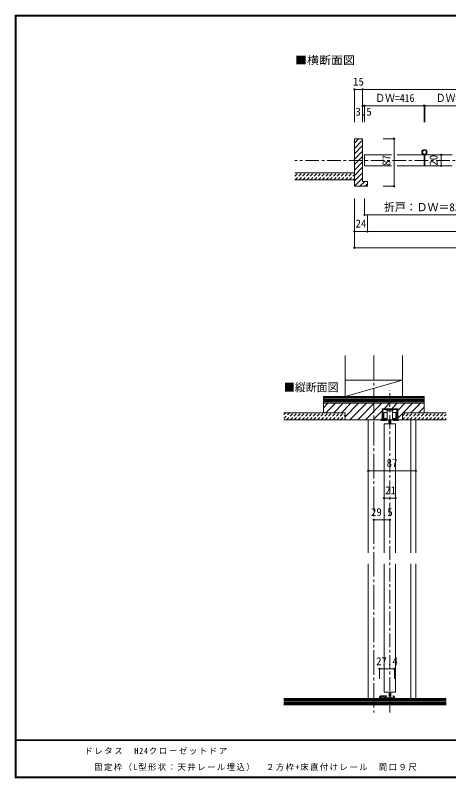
# Model space of a CAD drawing. Units: millimetres at full size, sheet at 1:5. Extents: x -973 to 977, y -718 to 696.
# Drawn here: x -973 to -178, y -701 to 696 of the extents above; entities that cross this region are included whole.
import ezdxf
from ezdxf.enums import TextEntityAlignment as Align

# ---------------------------------------------------------------- set-up
doc = ezdxf.new("R2010")
doc.units = ezdxf.units.MM
doc.header["$LTSCALE"] = 5
doc.header["$PDMODE"] = 32
doc.header["$PDSIZE"] = 2.5
for name, pattern in [('CHAIN1', [8, 5, -1, 1, -1]), ('CHAIN2', [12, 9, -1, 1, -1]), ('DASHED1', [1.8, 1.2, -0.6])]:
    doc.linetypes.add(name, pattern=pattern)
for name, color, linetype, lineweight in [('0-0_補助線', 7, 'Continuous', 9), ('0-1_通り芯', 4, 'CHAIN1', 9), ('0-3_仕上げ', 2, 'Continuous', 9), ('0-4_枠', 7, 'Continuous', 9), ('0-6_扉', 6, 'Continuous', 9), ('0-7_金物', 7, 'Continuous', 9), ('0-A_文字', 3, 'Continuous', 9), ('0-B_寸法', 7, 'Continuous', 9), ('0-C_ハッチ', 4, 'DASHED1', 9), ('F-1_枠', 6, 'Continuous', 9)]:
    doc.layers.add(name, color=color, linetype=linetype, lineweight=lineweight)
doc.layers.add('F-A_文字', color=7, linetype='Continuous')
doc.styles.add('ＭＳ ゴシック', font='')
doc.styles.get('ＭＳ ゴシック').set_extended_font_data('MS Gothic')

msp = doc.modelspace()

# ---------------------------------------------------------------- linework, layer by layer
at = {"layer": '0-0_補助線'}
for p, q in [((-368.347, 72.589), (-368.347, -2.5)), ((-263.347, 72.589), (-263.347, -2.5)), ((-263.347, 27.5), (-368.347, 27.5)), ((-263.347, 27.5), (-368.347, -2.5)), ((-300.347, -26), (-300.347, -45)), ((-299.347, -25), (-298.347, -25)), ((-299.147, -27.5), (-299.147, -43.098)), ((-298.347, -25), (-298.347, -25.1)), ((-298.147, -26.5), (-293.447, -26.5)), ((-291.847, -25), (-280.847, -25)), ((-291.297, -26.5), (-286.847, -26.5)), ((-291.297, -27.9), (-291.297, -26.5)), ((-291.047, -26.5), (-288.897, -26.5)), ((-286.847, -26.5), (-286.347, -26)), ((-278.397, -26.5), (-279.247, -26.5)), ((-278.397, -26.5), (-274.547, -26.5)), ((-273.547, -27.5), (-273.547, -43.098)), ((-272.347, -26), (-272.347, -45)), ((-291.497, -28.1), (-291.614, -28.1)), ((-291.526, -28.1), (-291.497, -28.1)), ((-281.08, -28.1), (-281.197, -28.1)), ((-302.347, -45.7), (-302.347, -45.3)), ((-300.347, -45), (-302.047, -45)), ((-292.947, -46.2), (-301.847, -46.2)), ((-296.253, -44.897), (-297.409, -44.897)), ((-296.253, -46.2), (-297.409, -46.2)), ((-297.347, -44.898), (-295.147, -44.898)), ((-297.097, -44.898), (-295.44, -44.898)), ((-293.197, -46.2), (-296.94, -46.2)), ((-291.947, -44.515), (-291.947, -45.2)), ((-280.747, -44.515), (-280.747, -45.2)), ((-270.847, -46.2), (-279.747, -46.2)), ((-277.547, -44.898), (-275.347, -44.898)), ((-272.347, -45), (-270.647, -45)), ((-270.347, -45), (-255.347, -45)), ((-270.347, -45.3), (-270.347, -45.7))]:
    msp.add_line(p, q, dxfattribs=at)
at = {"layer": '0-0_補助線', "color": 4, "linetype": 'CHAIN2'}
msp.add_line((-315.847, 72.589), (-315.847, -581.472), dxfattribs=at)
at = {"layer": '0-0_補助線', "color": 3}
for p, q in [((-408.347, -2.5), (-408.347, -32.5)), ((-223.347, -2.5), (-408.347, -2.5)), ((-223.347, -4.5), (-408.347, -4.5)), ((-223.347, -6.5), (-408.347, -6.5)), ((-223.347, -8.5), (-408.347, -8.5)), ((-223.347, -10.5), (-408.347, -10.5)), ((-223.347, -12.5), (-408.347, -12.5)), ((-223.347, -2.5), (-223.347, -32.5)), ((-223.347, -15), (-408.347, -15)), ((-408.347, -23.172), (-400.175, -15)), ((-403.533, -32.5), (-386.033, -15)), ((-389.391, -32.5), (-371.891, -15)), ((-375.249, -32.5), (-357.749, -15)), ((-368.347, -39.741), (-343.607, -15)), ((-359.464, -45), (-329.464, -15)), ((-345.322, -45), (-315.322, -15)), ((-331.18, -45), (-301.18, -15)), ((-271.947, -25), (-300.747, -25)), ((-300.747, -45), (-300.747, -25)), ((-297.038, -25), (-287.038, -15)), ((-282.896, -25), (-272.896, -15)), ((-271.947, -28.193), (-258.754, -15)), ((-271.947, -45), (-271.947, -25)), ((-262.112, -32.5), (-244.612, -15)), ((-247.97, -32.5), (-230.47, -15)), ((-233.827, -32.5), (-223.347, -22.02)), ((-368.347, -32.5), (-408.347, -32.5)), ((-368.347, -32.5), (-378.847, -32.5)), ((-368.347, -32.5), (-368.347, -45)), ((-317.038, -45), (-300.747, -28.709)), ((-271.947, -42.335), (-263.347, -33.735)), ((-263.347, -32.5), (-263.347, -45)), ((-263.347, -32.5), (-223.347, -32.5)), ((-300.747, -45), (-368.347, -45)), ((-302.896, -45), (-300.747, -42.851)), ((-233.847, -45), (-271.948, -45))]:
    msp.add_line(p, q, dxfattribs=at)
at = {"layer": '0-0_補助線', "color": 2}
msp.add_line((-183.347, -32.5), (-263.347, -32.5), dxfattribs=at)
at = {"layer": '0-0_補助線', "color": 4}
for p, q in [((-325.847, -138.497), (-238.847, -138.497)), ((-325.847, -138.497), (-325.847, -163.497)), ((-238.847, -138.497), (-238.847, -163.497)), ((-315.847, -228.373), (-286.347, -228.373)), ((-315.847, -228.373), (-315.847, -253.373)), ((-286.347, -228.373), (-286.347, -253.373))]:
    msp.add_line(p, q, dxfattribs=at)
at = {"layer": '0-0_補助線'}
for points in [[(-298.047, -25.4), (-291.847, -25.4), (-291.847, -25)], [(-286.347, -26), (-285.847, -26.5), (-281.397, -26.5), (-281.397, -27.9)], [(-280.847, -25), (-280.847, -25.4), (-274.647, -25.4)], [(-274.347, -25.1), (-274.347, -25), (-273.347, -25)]]:
    msp.add_lwpolyline(points, dxfattribs=at)
at = {"layer": '0-0_補助線', "color": 3}
msp.add_lwpolyline([(-255.847, -32.5), (-223.347, -32.5), (-255.847, -32.5)], dxfattribs=at)
at = {"layer": '0-0_補助線'}
for centre, radius, start, end in [((-299.347, -26), 1, 90, 180), ((-298.147, -27.5), 1, 90, 180), ((-298.047, -25.1), 0.3, 180, 270), ((-293.447, -28.25), 1.75, 7.76643, 90), ((-291.497, -27.9), 0.2, 270, 0), ((-281.197, -27.9), 0.2, 180, 270), ((-279.247, -28.25), 1.75, 90, 172.23357), ((-274.647, -25.1), 0.3, 270, 0), ((-274.547, -27.5), 1, 0, 90), ((-273.347, -26), 1, 0, 90), ((-291.614, -28), 0.1, 187.76643, 270), ((-281.08, -28), 0.1, 270, 352.23357), ((-302.047, -45.3), 0.3, 90, 180), ((-301.847, -45.7), 0.5, 180, 270), ((-297.347, -43.098), 1.8, 180, 270), ((-295.147, -39.898), 5, 270, 301.23293), ((-292.947, -45.2), 1, 270, 0), ((-292.347, -44.515), 0.4, 0, 121.23293), ((-280.347, -44.515), 0.4, 58.76707, 180), ((-279.747, -45.2), 1, 180, 270), ((-277.547, -39.898), 5, 238.76707, 270), ((-275.347, -43.098), 1.8, 270, 0), ((-270.847, -45.7), 0.5, 270, 0), ((-270.647, -45.3), 0.3, 0, 90)]:
    msp.add_arc(centre, radius, start, end, dxfattribs=at)
for p in [(-325.847, -138.497), (-238.847, -138.497), (-315.847, -228.373), (-286.347, -228.373)]:
    msp.add_point(p, dxfattribs=at)
at = {"layer": '0-1_通り芯'}
for p, q in [((463.653, 430), (-460.347, 430)), ((-286.347, -581.472), (-286.347, 8.979))]:
    msp.add_line(p, q, dxfattribs=at)
at = {"layer": '0-3_仕上げ'}
for p, q in [((-351.347, 407), (-460.347, 407)), ((-351.347, 394.5), (-460.347, 394.5)), ((-368.347, -32.5), (-480.523, -32.5)), ((-368.347, -45), (-480.523, -45)), ((-183.347, -45), (-263.347, -45)), ((-183.347, -555.5), (-480.523, -555.5)), ((-480.523, -567.5), (-183.347, -567.5))]:
    msp.add_line(p, q, dxfattribs=at)
at = {"layer": '0-3_仕上げ', "color": 7}
for p, q in [((-480.523, -557.5), (-183.347, -557.5)), ((-480.523, -559.5), (-183.347, -559.5)), ((-480.523, -561.5), (-183.347, -561.5)), ((-480.523, -563.5), (-183.347, -563.5)), ((-480.523, -565.5), (-183.347, -565.5))]:
    msp.add_line(p, q, dxfattribs=at)
at = {"layer": '0-4_枠', "color": 3}
for p, q in [((-351.347, 469.5), (-336.347, 469.5)), ((-336.347, 391.5), (-336.347, 469.5)), ((-327.347, 391.5), (-336.347, 391.5)), ((-327.347, 391.5), (-327.347, 382.5)), ((-300.347, -25), (-272.347, -25))]:
    msp.add_line(p, q, dxfattribs=at)
at = {"layer": '0-4_枠', "color": 4}
for p, q in [((-351.347, 461.784), (-343.631, 469.5)), ((-351.347, 451.884), (-336.347, 466.884)), ((-351.347, 441.985), (-336.347, 456.985)), ((-351.347, 432.085), (-336.347, 447.085)), ((-351.347, 422.186), (-336.347, 437.186)), ((-351.347, 412.286), (-336.347, 427.286)), ((-351.347, 402.387), (-336.347, 417.387)), ((-351.347, 392.487), (-336.347, 407.487)), ((-351.347, 382.588), (-336.347, 397.588)), ((-341.536, 382.5), (-332.536, 391.5)), ((-331.636, 382.5), (-327.347, 386.789)), ((-324.847, -45), (-325.847, -45)), ((-325.847, -289), (-325.847, -45)), ((-247.847, -289), (-247.847, -45)), ((-238.847, -289), (-238.847, -45)), ((-325.847, -555.5), (-325.847, -309)), ((-247.847, -555.5), (-247.847, -309)), ((-238.847, -555.5), (-238.847, -309))]:
    msp.add_line(p, q, dxfattribs=at)
at = {"layer": '0-4_枠'}
for p, q in [((-305.347, -555.5), (-305.347, -552.8)), ((-305.347, -555.5), (-304.347, -555.5)), ((-304.347, -555.5), (-304.347, -552.757)), ((-303.347, -550.8), (-299.647, -550.8)), ((-302.447, -555.5), (-301.347, -555.5)), ((-301.347, -555.5), (-301.347, -552.9)), ((-301.247, -552.8), (-297.447, -552.8)), ((-299.347, -551.1), (-299.647, -550.8)), ((-299.347, -551.1), (-299.047, -550.8)), ((-292.747, -550.8), (-299.047, -550.8)), ((-297.347, -555.5), (-297.347, -552.9)), ((-297.347, -555.5), (-296.247, -555.5)), ((-296.247, -555.5), (-296.247, -553.574)), ((-296.159, -553.362), (-295.159, -552.362)), ((-294.647, -552.574), (-294.647, -554.5)), ((-293.647, -555.5), (-277.947, -555.5)), ((-293.547, -552.1), (-293.547, -554.1)), ((-292.647, -551.8), (-293.247, -551.8)), ((-293.047, -554.6), (-286.647, -554.6)), ((-292.447, -551.1), (-292.447, -551.6)), ((-286.347, -554.9), (-286.647, -554.6)), ((-280.247, -551.1), (-280.247, -551.6)), ((-280.047, -551.8), (-279.447, -551.8)), ((-279.147, -552.1), (-279.147, -554.1)), ((-277.947, -552.8), (-277.947, -555.5))]:
    msp.add_line(p, q, dxfattribs=at)
at = {"layer": '0-4_枠', "color": 3}
msp.add_lwpolyline([(-327.347, 382.5), (-351.347, 382.5), (-351.347, 469.5)], dxfattribs=at)
at = {"layer": '0-4_枠'}
for points in [[(-302.447, -555.5), (-302.447, -553.45), (-303.494, -552.404)], [(-286.347, -554.9), (-286.047, -554.6), (-279.647, -554.6)]]:
    msp.add_lwpolyline(points, dxfattribs=at)
for centre, radius, start, end in [((-303.347, -552.8), 2, 90, 180), ((-303.847, -552.757), 0.5, 45, 180), ((-301.247, -552.9), 0.1, 90, 180), ((-297.447, -552.9), 0.1, 0, 90), ((-295.947, -553.574), 0.3, 135, 180), ((-294.947, -552.574), 0.3, 360, 135), ((-293.647, -554.5), 1, 180, 270), ((-293.247, -552.1), 0.3, 90, 180), ((-293.047, -554.1), 0.5, 180, 270), ((-292.747, -551.1), 0.3, 360, 90), ((-292.647, -551.6), 0.2, 270, 360), ((-279.947, -551.1), 0.3, 90, 180), ((-280.047, -551.6), 0.2, 180, 270), ((-279.947, -552.8), 2, 360, 90), ((-279.647, -554.1), 0.5, 270, 0), ((-279.447, -552.1), 0.3, 0, 90)]:
    msp.add_arc(centre, radius, start, end, dxfattribs=at)
at = {"layer": '0-6_扉'}
for p, q in [((-332.847, 440), (-283.18, 440)), ((-332.847, 440), (-332.847, 420)), ((-273.18, 440), (-223.514, 440)), ((-223.514, 440), (-223.514, 420)), ((-222.514, 440), (-172.097, 440)), ((-222.514, 440), (-222.514, 420)), ((-332.847, 420.658), (-332.847, 420)), ((-283.18, 420), (-332.847, 420)), ((-172.097, 420), (-273.18, 420)), ((-296.847, -52.5), (-275.847, -52.5)), ((-296.847, -52.5), (-296.847, -289)), ((-275.847, -52.5), (-275.847, -289)), ((-296.847, -309), (-296.847, -544)), ((-275.847, -309), (-275.847, -544)), ((-296.847, -544), (-275.847, -544))]:
    msp.add_line(p, q, dxfattribs=at)
at = {"layer": '0-7_金物'}
for p, q in [((-297.317, -31.798), (-297.317, -42.798)), ((-291.347, -31.798), (-297.317, -31.798)), ((-297.317, -42.798), (-291.347, -42.798)), ((-291.347, -45), (-281.347, -45)), ((-288.347, -45), (-288.347, -52.5)), ((-288.347, -52.5), (-284.347, -52.5)), ((-284.347, -52.5), (-284.347, -45)), ((-281.347, -42.798), (-275.317, -42.798)), ((-287.847, -544.042), (-287.847, -554.6)), ((-284.847, -544.042), (-284.847, -554.6)), ((-284.847, -554.6), (-287.847, -554.6))]:
    msp.add_line(p, q, dxfattribs=at)
for points in [[(-281.347, -45), (-281.347, -29), (-291.347, -29), (-291.347, -45)], [(-275.317, -42.798), (-275.317, -31.798), (-281.347, -31.798)]]:
    msp.add_lwpolyline(points, dxfattribs=at)
for radius in [5, 3.5]:
    msp.add_circle((-223.014, 445), radius, dxfattribs=at)
at = {"layer": '0-A_文字', "color": 4}
for p, q in [((-277.947, -501.6), (-305.347, -501.6)), ((-305.347, -501.6), (-305.347, -519.62)), ((-277.947, -501.6), (-277.947, -519.62))]:
    msp.add_line(p, q, dxfattribs=at)
at = {"layer": '0-A_文字', "color": 7}
for p in [(-305.347, -501.6), (-277.947, -501.6)]:
    msp.add_point(p, dxfattribs=at)
at = {"layer": '0-B_寸法', "color": 4}
for p, q in [((-351.347, 560), (-336.347, 560)), ((-351.347, 560), (-351.347, 500)), ((-336.347, 560), (-336.347, 500)), ((-336.347, 560), (339.653, 560)), ((-332.847, 530), (-336.347, 530)), ((-223.514, 530), (-332.847, 530)), ((-332.847, 530), (-332.847, 500)), ((-223.514, 530), (-223.514, 500)), ((-222.514, 530), (-111.68, 530)), ((-222.514, 530), (-222.514, 500)), ((-298.351, 469.5), (-278.555, 469.5)), ((-278.555, 382.5), (-278.555, 469.5)), ((-192.099, 420), (-192.099, 440)), ((-298.351, 382.5), (-278.555, 382.5)), ((-351.347, 270), (-351.347, 360)), ((-332.847, 330), (-332.847, 360)), ((-332.847, 330), (-111.68, 330)), ((-327.347, 300), (-327.347, 330)), ((-351.347, 300), (-327.347, 300)), ((-327.347, 300), (330.653, 300)), ((-351.347, 270), (354.653, 270)), ((-296.847, -174.457), (-296.847, -188.497)), ((-275.847, -174.457), (-275.847, -188.497)), ((-275.847, -188.497), (-296.847, -188.497))]:
    msp.add_line(p, q, dxfattribs=at)
at = {"layer": '0-B_寸法'}
for p in [(-351.347, 560), (-336.347, 560), (-336.347, 530), (-332.847, 530), (-223.514, 530), (-222.514, 530), (-278.555, 469.5), (-192.099, 440), (-192.099, 420), (-278.555, 382.5), (-332.847, 330), (-351.347, 300), (-327.347, 300), (-351.347, 270), (-296.847, -188.497), (-275.847, -188.497)]:
    msp.add_point(p, dxfattribs=at)
at = {"layer": '0-C_ハッチ'}
for p, q in [((-460.347, 401.066), (-454.413, 407)), ((-459.842, 394.5), (-447.342, 407)), ((-452.771, 394.5), (-440.271, 407)), ((-445.7, 394.5), (-433.2, 407)), ((-438.629, 394.5), (-426.129, 407)), ((-431.558, 394.5), (-419.058, 407)), ((-424.487, 394.5), (-411.987, 407)), ((-417.416, 394.5), (-404.916, 407)), ((-410.344, 394.5), (-397.844, 407)), ((-403.273, 394.5), (-390.773, 407)), ((-396.202, 394.5), (-383.702, 407)), ((-389.131, 394.5), (-376.631, 407)), ((-382.06, 394.5), (-369.56, 407)), ((-374.989, 394.5), (-362.489, 407)), ((-367.918, 394.5), (-355.418, 407)), ((-360.847, 394.5), (-351.347, 404)), ((-353.776, 394.5), (-351.347, 396.929)), ((-480.523, -42.732), (-470.291, -32.5)), ((-480.523, -35.661), (-477.362, -32.5)), ((-475.719, -45), (-463.219, -32.5)), ((-468.648, -45), (-456.148, -32.5)), ((-461.577, -45), (-449.077, -32.5)), ((-454.506, -45), (-442.006, -32.5)), ((-447.435, -45), (-434.935, -32.5)), ((-440.364, -45), (-427.864, -32.5)), ((-433.293, -45), (-420.793, -32.5)), ((-426.222, -45), (-413.722, -32.5)), ((-419.151, -45), (-406.651, -32.5)), ((-412.08, -45), (-399.58, -32.5)), ((-405.009, -45), (-392.509, -32.5)), ((-397.938, -45), (-385.438, -32.5)), ((-390.867, -45), (-378.367, -32.5)), ((-383.796, -45), (-371.296, -32.5)), ((-376.725, -45), (-368.347, -36.623)), ((-263.587, -45), (-251.087, -32.5)), ((-263.347, -37.689), (-258.159, -32.5)), ((-256.516, -45), (-244.016, -32.5)), ((-249.445, -45), (-236.945, -32.5)), ((-242.374, -45), (-229.874, -32.5)), ((-235.303, -45), (-222.803, -32.5)), ((-228.232, -45), (-215.732, -32.5)), ((-221.161, -45), (-208.661, -32.5)), ((-214.09, -45), (-201.59, -32.5)), ((-207.019, -45), (-194.519, -32.5)), ((-199.948, -45), (-187.448, -32.5)), ((-192.877, -45), (-183.347, -35.47)), ((-369.653, -45), (-368.347, -43.694)), ((-185.806, -45), (-183.347, -42.541))]:
    msp.add_line(p, q, dxfattribs=at)
at = {"layer": 'F-1_枠'}
for p, q in [((-973.347, 695.833), (-973.347, -700.833)), ((-973.347, 695.833), (976.653, 695.833)), ((-973.347, 695), (976.653, 695)), ((-973.347, 694.167), (976.653, 694.167)), ((-972.514, 695.833), (-972.514, -700.833)), ((-971.68, 695.833), (-971.68, -700.833)), ((976.653, -631.667), (-973.347, -631.667)), ((976.653, -632.5), (-973.347, -632.5)), ((976.653, -699.167), (-973.347, -699.167)), ((976.653, -700), (-973.347, -700)), ((976.653, -700.833), (-973.347, -700.833))]:
    msp.add_line(p, q, dxfattribs=at)

# ---------------------------------------------------------------- texts
at = {"layer": '0-0_補助線', "style": 'ＭＳ ゴシック'}
for s, p in [('87', (-292.347, -135.997)), ('29.5', (-321.097, -225.873))]:
    msp.add_text(s, height=14.66, dxfattribs=at).set_placement(p, align=Align.BOTTOM_LEFT)
at = {"layer": '0-A_文字', "color": 7, "style": 'ＭＳ ゴシック', "width": 1.1}
msp.add_text('■横断面図', height=14.66, dxfattribs=at).set_placement((-460.347, 601.667), align=Align.BOTTOM_LEFT)
at = {"layer": '0-A_文字', "color": 7, "style": 'ＭＳ ゴシック'}
for s, p in [('■縦断面図', (-480.523, 2.5)), ('27.4', (-311.647, -499.1))]:
    msp.add_text(s, height=14.66, dxfattribs=at).set_placement(p, align=Align.BOTTOM_LEFT)
at = {"layer": '0-B_寸法', "style": 'ＭＳ ゴシック'}
for s, p in [('15', (-353.847, 562.5)), ('3.5', (-349.597, 507.5)), ('折戸：ＤＷ＝833', (-297.264, 332.5)), ('24', (-349.347, 302.5)), ('21', (-295.097, -185.997))]:
    msp.add_text(s, height=14.66, dxfattribs=at).set_placement(p, align=Align.BOTTOM_LEFT)
at = {"layer": '0-B_寸法', "style": 'ＭＳ ゴシック', "width": 0.9}
for p in [(-313.18, 532.5), (-202.097, 532.5)]:
    msp.add_text('ＤＷ=416', height=14.66, dxfattribs=at).set_placement(p, align=Align.BOTTOM_LEFT)
at = {"layer": '0-B_寸法', "style": 'ＭＳ ゴシック'}
for s, p in [('87', (-281.055, 420)), ('20', (-194.599, 420.25))]:
    msp.add_text(s, height=14.66, rotation=90, dxfattribs=at).set_placement(p, align=Align.BOTTOM_LEFT)
at = {"layer": 'F-A_文字', "char_height": 11, "attachment_point": 7, "style": 'ＭＳ ゴシック'}
for s, insert in [('\\T1.19;ドレタス\u3000H24クローゼットドア', (-846.68, -658.333)), ('\\T1.17;\u3000固定枠（L型形状：天井レール埋込）\u3000２方枠+床直付けレール\u3000間口９尺', (-846.68, -688.333))]:
    msp.add_mtext(s, dxfattribs=dict(at, insert=insert))

doc.saveas('drawing.dxf')
